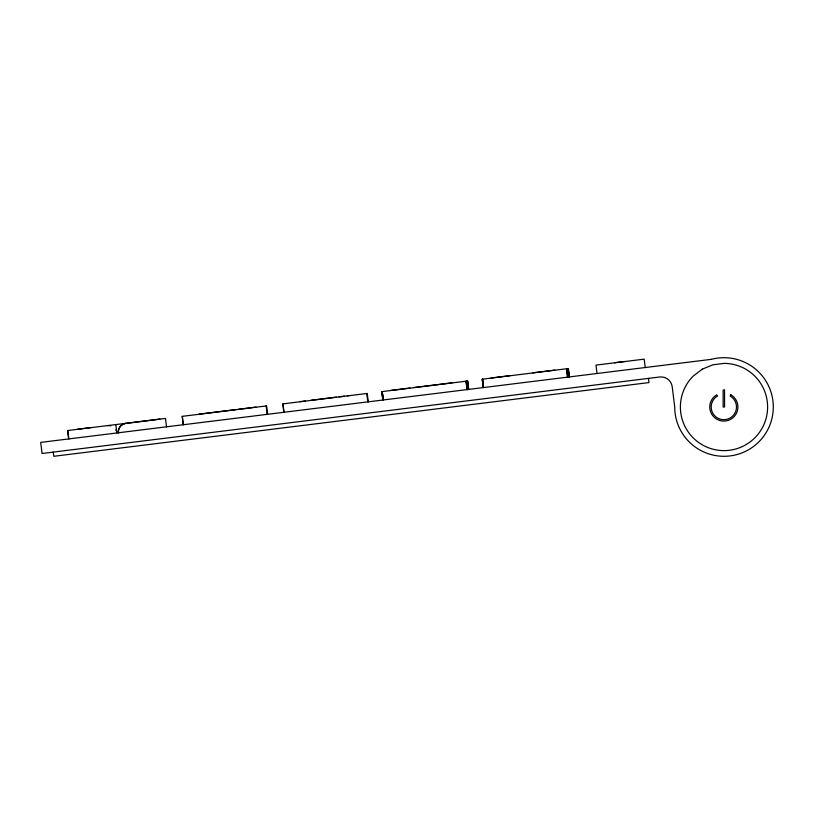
<?xml version="1.0" encoding="UTF-8"?>
<svg xmlns="http://www.w3.org/2000/svg" width="814" height="814" viewBox="0 0 814 814"><rect width="100%" height="100%" fill="white"/><g stroke="black" fill="none" stroke-linecap="round" stroke-linejoin="round"><path stroke-width="1.22" d="M159.88 419.118L124.786 423.545A8.455 8.455 0 0 0 118.457 431.654L118.488 432.763M77.34 429.263L91.483 427.503M199.237 414.133L235.846 409.574M238.38 409.289L255.922 407.112M299.888 401.668L305.26 401.007M310.928 400.305L313.4 400M314.56 399.827L336.487 397.11M339.031 396.825L344.403 396.153M347.161 395.818L349.633 395.512M390.272 390.476L409.961 388.034M413.777 387.535L451.892 382.845M491.137 377.981L509.859 375.661M532.773 372.822L554.812 370.095M614.519 362.729L624.409 361.508M648.473 378.388L648.992 382.58L53.775 456.298L53.256 452.106M645.217 367.531L644.179 359.147L595.98 365.11L597.018 373.504M569.383 376.923L568.345 368.538L482.173 379.212L483.211 387.596M568.192 368.549L569.24 376.943M568.05 368.569L569.088 376.963M567.897 368.589L568.935 376.974M567.755 368.61L568.793 376.994M567.46 368.64L568.498 377.035M567.307 368.661L568.345 377.055M567.165 368.681L568.203 377.065M567.012 368.701L568.05 377.086M566.87 368.722L567.907 377.106M566.717 368.732L567.755 377.126M566.575 368.752L567.46 377.157M482.763 379.131L483.058 382.743M482.468 379.171L483.058 383.964M482.315 379.192L483.353 387.576M468.671 389.397L467.785 380.993L381.756 391.646L382.794 400.03M467.48 381.023L468.528 389.418M467.338 381.044L468.376 389.428M467.185 381.064L468.223 389.448M467.043 381.084L468.081 389.468M466.89 381.094L467.928 389.489M466.748 381.115L467.785 389.509M466.453 381.156L467.633 389.519M466.3 381.176L467.338 389.56M466.157 381.186L467.195 389.58M466.005 381.206L467.043 389.601M382.641 393.966L382.936 396.367M382.499 393.986L382.936 397.578M382.051 391.605L382.936 398.799M381.898 391.626L382.936 400.01M368.274 401.831L367.236 393.447L282.814 403.897L283.852 412.281M366.768 393.498L367.806 401.882M282.977 403.876L284.015 412.26M267.623 414.295L266.585 405.911L182.163 416.361L183.201 424.745M266.117 405.962L267.155 414.357M182.336 416.341L183.374 424.725M166.514 426.821L165.476 418.427L67.623 430.545L68.661 438.939M115.822 424.582L116.86 432.967A8.455 8.455 0 0 0 115.822 429.833M67.786 430.525L68.824 438.919M107.428 425.62A8.455 8.455 0 0 1 110.714 425.854M118.315 432.783A8.455 8.455 0 0 1 125.661 423.361M730.87 394.8L730.168 396.031A12.668 12.668 0 0 1 733.536 415.14A12.668 12.668 0 0 1 714.132 415.14A12.668 12.668 0 0 1 717.5 396.031L716.788 394.8A14.082 14.082 0 0 0 713.044 416.056A14.082 14.082 0 0 0 734.625 416.056A14.082 14.082 0 0 0 730.87 394.8M702.34 369.139L693.274 376.037A43.62 43.62 0 0 0 702.044 444.688A43.62 43.62 0 0 0 766.086 418.447A43.62 43.62 0 0 0 724.165 363.38L712.871 364.825L702.34 369.139M711.426 359.33L40.7 442.399L42.074 453.49L659.655 377.004A11.264 11.264 0 0 1 672.222 386.803L674.704 406.807A49.298 49.298 0 0 0 728.103 456.125A49.298 49.298 0 0 0 772.588 398.626A49.298 49.298 0 0 0 711.426 359.33M724.541 390.099L723.127 390.099L723.127 407L724.541 407L724.541 390.099"/></g></svg>
